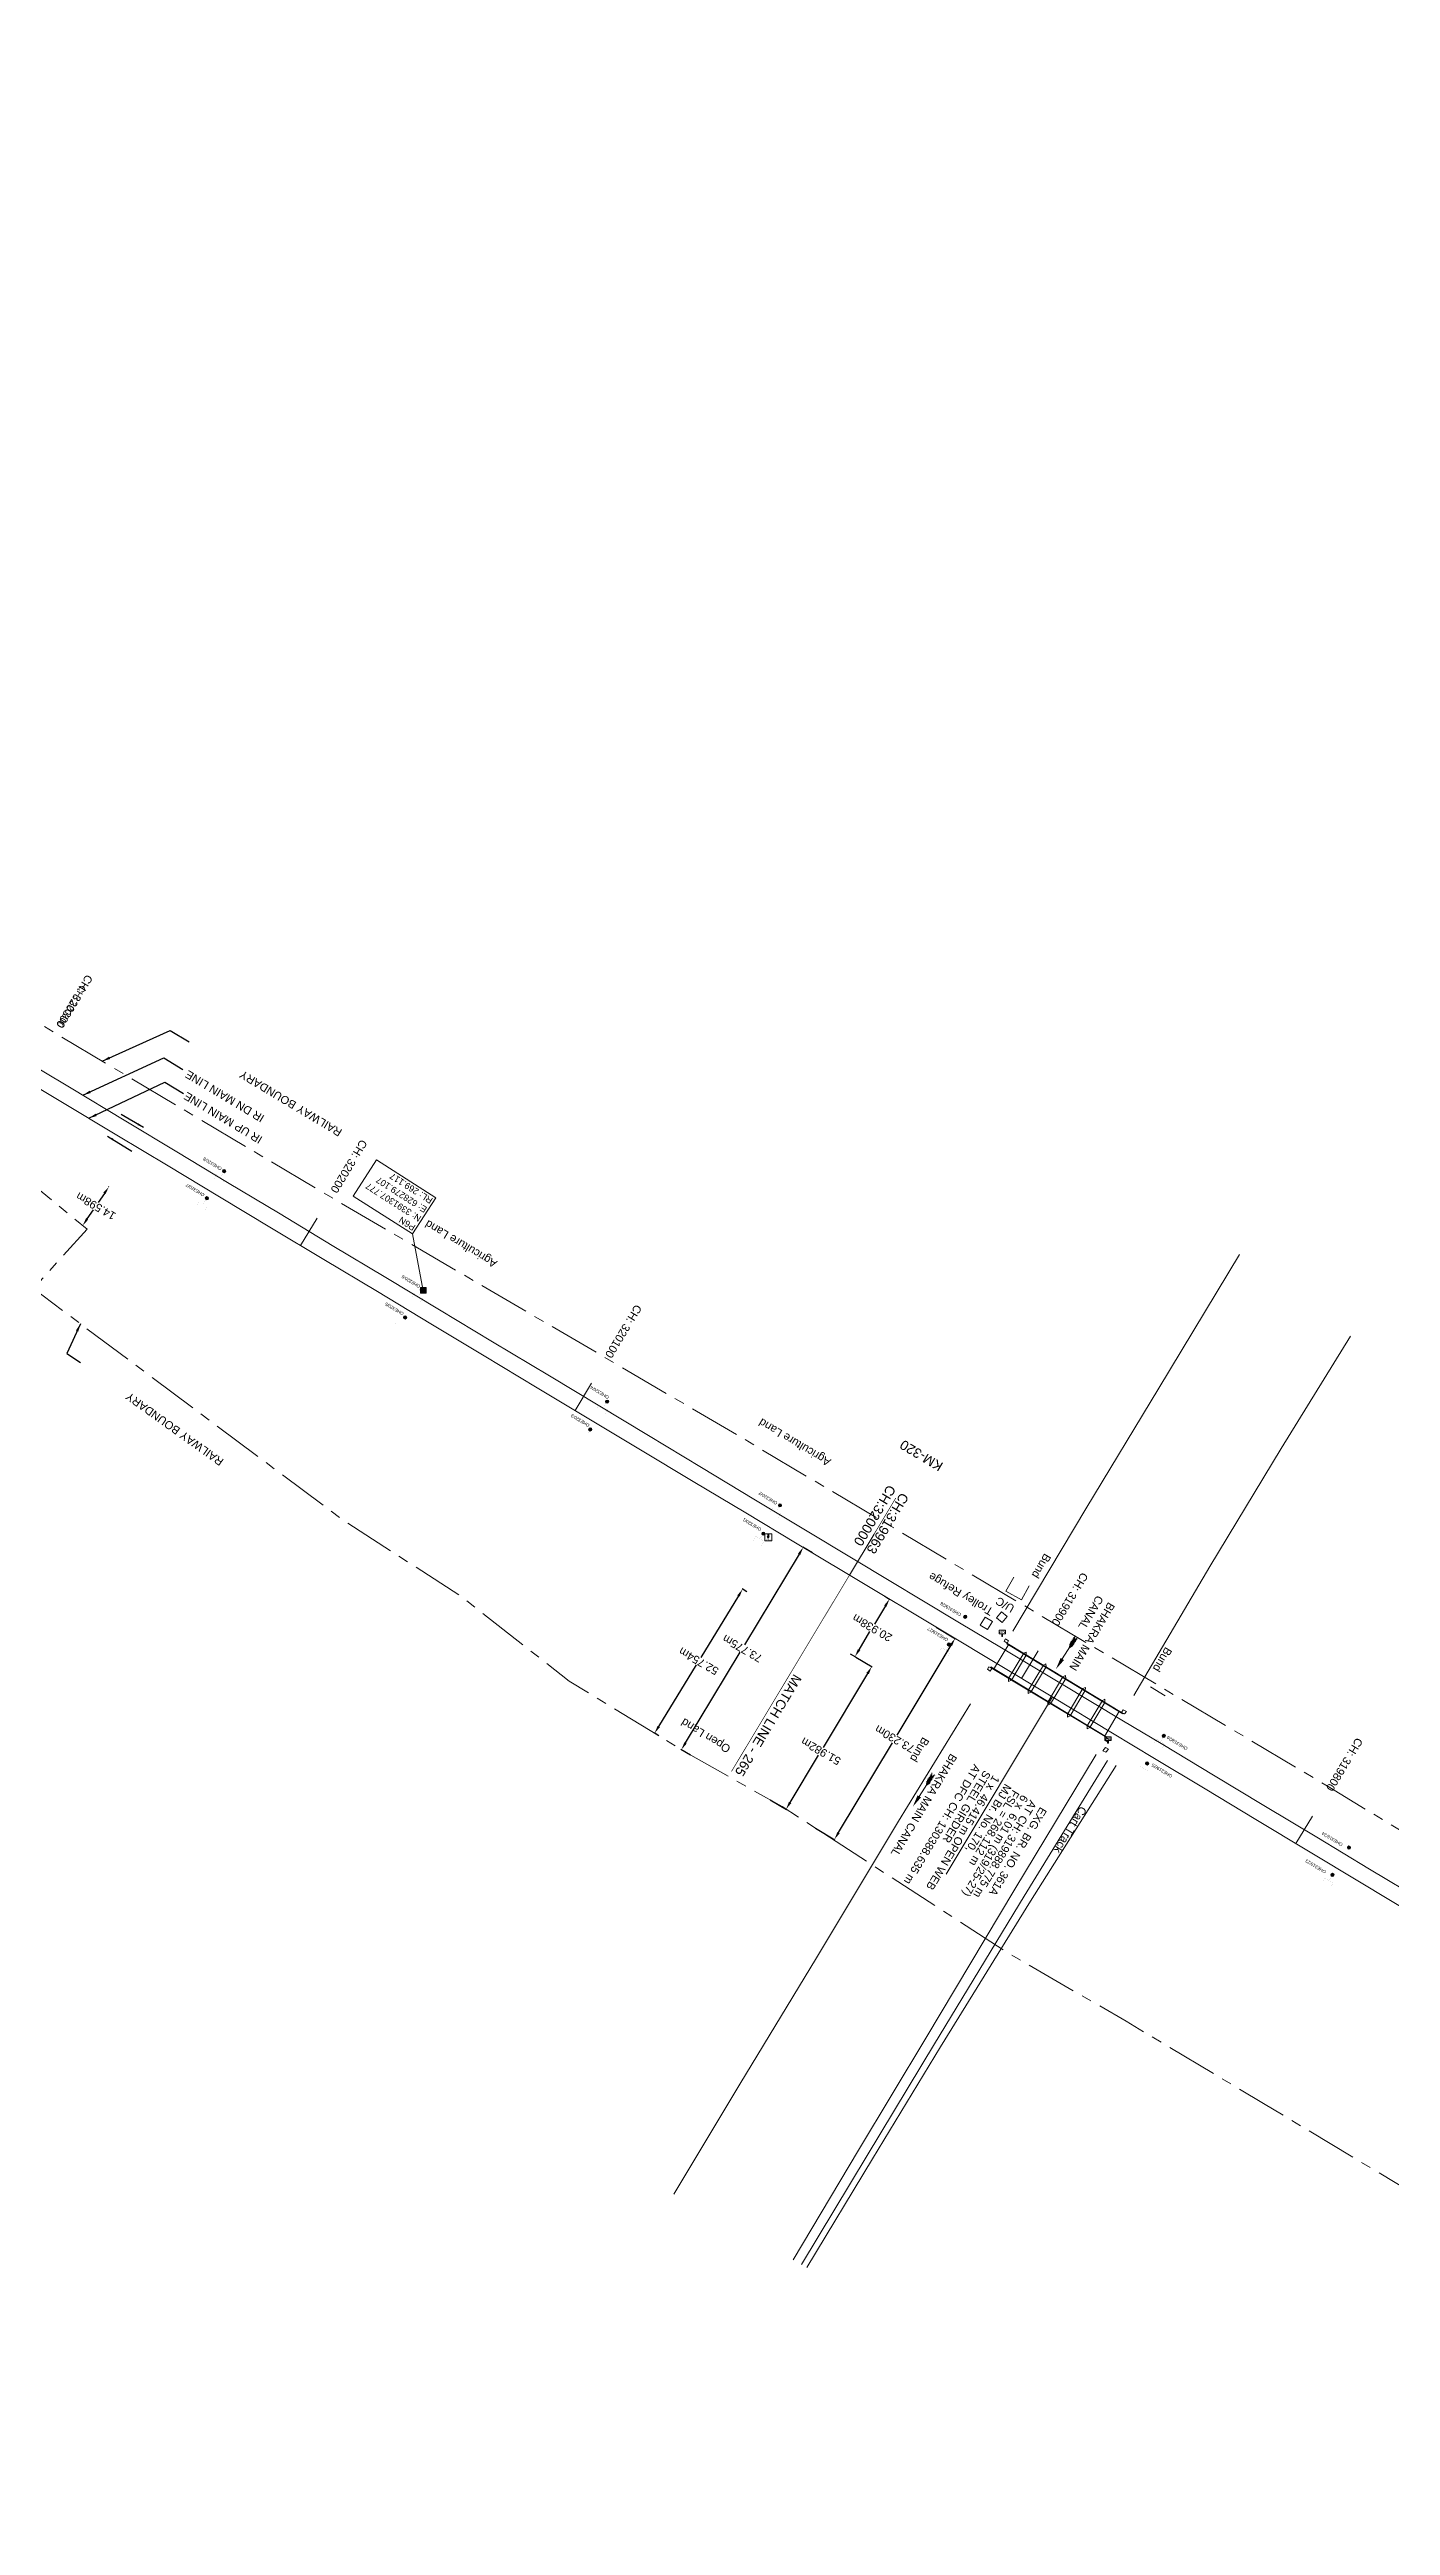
# Model space of a CAD drawing. Header units: metres. Extents: x 618808 to 629364, y 3390217 to 3397014.
# Drawn here: x 628162 to 628581, y 3390922 to 3391695 of the extents above; entities that cross this region are included whole.
import ezdxf
from ezdxf.enums import TextEntityAlignment as Align

# ---------------------------------------------------------------- set-up
doc = ezdxf.new("R2010")
doc.units = ezdxf.units.M
doc.header["$MEASUREMENT"] = 0
doc.linetypes.add('CENTER', pattern=[50.8, 31.75, -6.35, 6.35, -6.35])
doc.linetypes.add('PHANTOM2', pattern=[1.25, 0.625, -0.125, 0.125, -0.125, 0.125, -0.125])
doc.layers.get('Defpoints').update_dxf_attribs({"lineweight": 0})
for name, color, linetype, lineweight in [('Advertisement Board', 251, 'Continuous', 0), ('Arch', 7, 'Continuous', 0), ('Bench_Mark', 7, 'Continuous', 0), ('Bounary Dim', 10, 'Continuous', 13), ('Bridge Parapet', 7, 'Continuous', 0), ('Building Under Cons.', 251, 'Continuous', 0), ('CANAL TOP', 5, 'Continuous', 0), ('Cart Track', 34, 'Continuous', 0), ('DFCC BOUNDARY', 6, 'CENTER', 0), ('EXISTING BRIDGE DETAILS', 7, 'Continuous', 0), ('Existing Chainage', 7, 'Continuous', 0), ('Existing IR Track', 143, 'Continuous', 0), ('Existing Railway Boundary', 7, 'CENTER', 0), ('flow direction', 7, 'Continuous', 0), ('Grade Indicator', 251, 'Continuous', 0), ('IR Cut & Connection', 190, 'Continuous', 0), ('KM STONE', 7, 'Continuous', 0), ('MATCH LINE', 7, 'Continuous', 0), ('Name Board', 251, 'Continuous', 0), ('OHE MAST', 8, 'Continuous', 0), ('OHE MAST TEXT', 8, 'Continuous', 0), ('Piers_Abutment', 7, 'Continuous', 0), ('River Text', 7, 'Continuous', 0), ('SFL', 251, 'Continuous', 0), ('Shed', 251, 'Continuous', 0), ('Side Details', 251, 'Continuous', 0), ('Sign Board', 251, 'Continuous', 0), ('Text', 251, 'Continuous', 0), ('Text1', 251, 'Continuous', 0), ('Trolley Stand', 7, 'Continuous', 0), ('Wing Wall', 7, 'Continuous', 0)]:
    doc.layers.add(name, color=color, linetype=linetype, lineweight=lineweight)
doc.styles.add('CUT-FILL', font='cut-fill.shx', dxfattribs={"height": 2})
doc.styles.add('NB', font='arial.ttf', dxfattribs={"height": 1.5})
doc.styles.get("Standard").update_dxf_attribs({"font": 'arial.ttf'})
doc.styles.add('Style-Arial', font='arial.ttf')
doc.styles.add('Text', font='arial.ttf', dxfattribs={"height": 2})
doc.dimstyles.new('DIM', dxfattribs={"dimtxt": 2.5, "dimasz": 2.5, "dimexe": 0.18, "dimexo": 0.0625, "dimgap": 0.09, "dimtad": 0, "dimtih": 1, "dimtoh": 1, "dimdec": 3, "dimzin": 0, "dimdsep": 46, "dimtxsty": 'Standard', "dimcen": 0.09, "dimadec": 0, "dimazin": 0, "dimtfac": 1, "dimtdec": 3, "dimtofl": 0, "dimtmove": 0, "dimatfit": 3, "dimfxl": 1, "dimtolj": 1, "dimtzin": 0, "dimarcsym": 0})
doc.dimstyles.new('ISO-25', dxfattribs={"dimtxt": 2.5, "dimasz": 2.5, "dimexe": 1.25, "dimexo": 0.625, "dimtad": 1, "dimtxsty": 'Standard', "dimcen": 2.5, "dimadec": 0, "dimazin": 0, "dimtfac": 1, "dimtmove": 0, "dimatfit": 3, "dimfxl": 1, "dimarcsym": 0})
doc.dimstyles.get("Standard").update_dxf_attribs({"dimtxt": 2.5, "dimasz": 0.18, "dimexe": 0.18, "dimexo": 0.0625, "dimgap": 0.09, "dimtad": 0, "dimtih": 1, "dimtoh": 1, "dimdec": 3, "dimzin": 0, "dimdsep": 46, "dimtxsty": 'Standard', "dimcen": 0.09, "dimadec": 0, "dimazin": 0, "dimtfac": 1, "dimtdec": 3, "dimtofl": 0, "dimtmove": 0, "dimatfit": 3, "dimfxl": 1, "dimtolj": 1, "dimtzin": 0, "dimarcsym": 0})

# ---------------------------------------------------------------- blocks, each defined once
blk = doc.blocks.new('River A')
at = {"layer": 'River Text', "color": 5}
for p, q in [((0, 0), (-3.6, 7.5, -1499.5)), ((0.1, 6), (-3.5, 13.6, -1499.5)), ((0.1, 3.3), (-3.5, 10.8, -1499.5)), ((0.2, 9.9), (-3.4, 17.4, -1499.5)), ((0.3, 12.9), (-3.3, 20.5, -1499.5)), ((0.4, 16.4), (-3.2, 24, -1499.5)), ((0.5, 20.3), (-3.1, 27.8, -1499.5)), ((0.5, 22.3), (0, 0)), ((0, 0), (4, 7.4, -1499.5)), ((0.1, 6), (4.1, 13.4, -1499.5)), ((0.1, 3.3), (4.1, 10.7, -1499.5)), ((0.2, 9.9), (4.2, 17.2, -1499.5)), ((0.3, 12.9), (4.3, 20.3, -1499.5)), ((0.4, 16.4), (4.4, 23.8, -1499.5)), ((0.5, 20.3), (4.5, 27.7, -1499.5))]:
    blk.add_line(p, q, dxfattribs=at)
at = {"layer": 'River Text', "color": 5, "flags": 128}
blk.add_lwpolyline([(-0.7, -27.7), (0.5, 22.3)], dxfattribs=at)
at = {"layer": 'River Text', "color": 5, "extrusion": (0, 0, -1)}
blk.add_solid([(-3.5, -27.8), (1.3, -52.7), (4.8, -27.6)], dxfattribs=at)
blk = doc.blocks.new('GI1000D')
at = {"layer": 'Advertisement Board', "extrusion": (0, 0, -1)}
blk.add_hatch(color=256, dxfattribs=at).paths.add_polyline_path([(0.03, -0.01), (-0.26, 0.51), (-0.11, 0.51), (-0.11, 1.14), (0.19, 1.14), (0.19, 0.51), (0.34, 0.51)])
at = {"layer": 'Advertisement Board', "flags": 128}
for points in [[(-0.34, 0.51), (-0.03, -0.01), (0.26, 0.51)], [(-0.34, 0.51), (-0.19, 0.51)], [(-0.19, 0.51), (-0.19, 1.14), (0.11, 1.14), (0.11, 0.51)], [(0.11, 0.51), (0.26, 0.51)]]:
    blk.add_lwpolyline(points, dxfattribs=at)
at = {"layer": 'Sign Board'}
for p, q in [((1.02, 1.26), (-1.1, 1.26)), ((-1.1, 1.26), (-1.1, -0.87)), ((1.02, -0.87), (1.02, 1.26)), ((-1.1, -0.87), (1.02, -0.87))]:
    blk.add_line(p, q, dxfattribs=at)
at = {"layer": 'Sign Board', "insert": (-0.95, -0.87), "char_height": 0.5, "attachment_point": 7, "line_spacing_factor": 0.6, "style": 'CUT-FILL'}
blk.add_mtext('1000', dxfattribs=at)
blk = doc.blocks.new('NB')
for p, q in [((-0.98, 0.82), (-0.98, 1.98)), ((-0.98, 1.98), (0.98, 1.98)), ((-0.98, 0.82), (0.98, 0.82)), ((-0.13, 0.82), (-0.13, 0)), ((-0.13, 0), (0.13, 0)), ((0.13, 0.82), (0.13, 0)), ((0.98, 1.98), (0.98, 0.82))]:
    blk.add_line(p, q)
at = {"insert": (-0.03, 1.54), "char_height": 0.9883, "attachment_point": 5, "rotation": 180, "line_spacing_factor": 0.6, "style": 'NB'}
blk.add_mtext('\\H1x;\\W1.02537;NB', dxfattribs=at)
blk = doc.blocks.new('OHE MAST')
h = blk.add_hatch(color=256)
edge = h.paths.add_edge_path()
edge.add_arc((0, 0), 0.514, 0, 360)
at = {"const_width": 0.01, "flags": 128}
for points in [[(1.5, 3.5), (1.5, 2), (-1.5, 2), (-1.5, 3.5)], [(0, 2), (0, 0)]]:
    blk.add_lwpolyline(points, dxfattribs=at)
blk.add_circle((0, 0), 0.514)
blk = doc.blocks.new('KM POST PLAN')
blk = doc.blocks.new('*D436')
at = {"layer": 'Bounary Dim', "color": 0, "lineweight": -2, "transparency": 16777216}
for p, q in [((628377.54, 3391212.28), (628365.8, 3391193.07)), ((628380.18, 3391213.59), (628378.69, 3391214.5)), ((628352.64, 3391171.53), (628364.38, 3391190.73)), ((628352.68, 3391168.57), (628351.18, 3391169.49))]:
    blk.add_line(p, q, dxfattribs=at)
at = {"layer": 'Bounary Dim', "color": 0, "transparency": 16777216}
for points in [[(628377.18, 3391212.49), (628377.89, 3391212.06), (628378.84, 3391214.41)], [(628352.29, 3391171.74), (628353, 3391171.31), (628351.34, 3391169.39)]]:
    blk.add_solid(points, dxfattribs=at)
at = {"layer": 'Defpoints', "color": 0, "transparency": 16777216}
for p in [(628380.24, 3391213.56), (628351.34, 3391169.39), (628352.73, 3391168.54)]:
    blk.add_point(p, dxfattribs=at)
at = {"layer": 'Bounary Dim', "color": 0, "transparency": 16777216, "insert": (628365.09, 3391191.9), "char_height": 2.5, "attachment_point": 5, "rotation": 150}
blk.add_mtext('\\A1;52.754m', dxfattribs=at)
blk = doc.blocks.new('*D437')
at = {"layer": 'Bounary Dim', "color": 0, "lineweight": -2, "transparency": 16777216}
for p, q in [((628179.53, 3391338.04), (628177.61, 3391335.19)), ((628180.88, 3391340.14), (628180.78, 3391340.21)), ((628172.71, 3391328.05), (628172.61, 3391328.11)), ((628174.16, 3391330.08), (628176.08, 3391332.92))]:
    blk.add_line(p, q, dxfattribs=at)
at = {"layer": 'Bounary Dim', "color": 0, "transparency": 16777216}
for points in [[(628179.19, 3391338.27), (628179.88, 3391337.8), (628180.93, 3391340.11)], [(628173.81, 3391330.32), (628174.5, 3391329.85), (628172.76, 3391328.01)]]:
    blk.add_solid(points, dxfattribs=at)
at = {"layer": 'Defpoints', "color": 0, "transparency": 16777216}
for p in [(628180.93, 3391340.11), (628180.93, 3391340.11), (628172.76, 3391328.01)]:
    blk.add_point(p, dxfattribs=at)
at = {"layer": 'Bounary Dim', "color": 0, "transparency": 16777216, "insert": (628176.85, 3391334.06), "char_height": 2.5, "attachment_point": 5, "rotation": 150}
blk.add_mtext('\\A1;14.598m', dxfattribs=at)
blk = doc.blocks.new('*D317')
at = {"layer": 'Bounary Dim', "color": 0, "lineweight": -2, "transparency": 16777216}
for p, q in [((628400.61, 3391225.74), (628397.6, 3391227.55)), ((628396.47, 3391225.32), (628379.44, 3391197.02)), ((628361.01, 3391166.39), (628378.03, 3391194.68)), ((628362.57, 3391162.53), (628359.56, 3391164.34))]:
    blk.add_line(p, q, dxfattribs=at)
at = {"layer": 'Bounary Dim', "color": 0, "transparency": 16777216}
for points in [[(628396.11, 3391225.53), (628396.82, 3391225.1), (628397.76, 3391227.46)], [(628360.65, 3391166.6), (628361.36, 3391166.17), (628359.72, 3391164.25)]]:
    blk.add_solid(points, dxfattribs=at)
at = {"layer": 'Defpoints', "color": 0, "linetype": 'ByBlock', "ltscale": 5, "transparency": 16777216}
for p in [(619747.2, 3396430.76), (619751.61, 3396428.13), (619739.73, 3396408.2)]:
    blk.add_point(p, dxfattribs=at)
at = {"layer": 'Defpoints', "color": 0, "transparency": 16777216}
for p in [(628397.76, 3391227.46), (628400.66, 3391225.71), (628362.62, 3391162.5)]:
    blk.add_point(p, dxfattribs=at)
at = {"layer": 'DFCC BOUNDARY', "color": 0, "linetype": 'ByBlock', "lineweight": -2, "ltscale": 5, "transparency": 16777216}
for p, q in [((619745.92, 3396428.61), (619738.64, 3396416.4)), ((619751.55, 3396428.16), (619747.04, 3396430.85)), ((619739.68, 3396408.23), (619735.17, 3396410.92)), ((619736.6, 3396412.98), (619737.24, 3396414.05))]:
    blk.add_line(p, q, dxfattribs=at)
at = {"layer": 'DFCC BOUNDARY', "color": 0, "linetype": 'ByBlock', "ltscale": 5, "transparency": 16777216}
for points in [[(619745.56, 3396428.83), (619746.27, 3396428.4), (619747.2, 3396430.76)], [(619736.24, 3396413.19), (619736.96, 3396412.76), (619735.32, 3396410.83)]]:
    blk.add_solid(points, dxfattribs=at)
at = {"layer": 'Bounary Dim', "color": 0, "transparency": 16777216, "insert": (628378.74, 3391195.85), "char_height": 2.5, "attachment_point": 5, "rotation": 150}
blk.add_mtext('\\A1;73.775m', dxfattribs=at)
at = {"layer": 'DFCC BOUNDARY', "color": 0, "linetype": 'ByBlock', "ltscale": 5, "transparency": 16777216, "insert": (619737.94, 3396415.22), "char_height": 2.5, "attachment_point": 5, "rotation": 149}
blk.add_mtext('\\A1;23.200 m', dxfattribs=at)
blk = doc.blocks.new('*D318')
at = {"layer": 'Bounary Dim', "color": 0, "lineweight": -2, "transparency": 16777216}
for p, q in [((628443.88, 3391196.86), (628427.04, 3391168.77)), ((628439.27, 3391202.54), (628445.32, 3391198.91)), ((628408.79, 3391138.34), (628425.63, 3391166.43)), ((628401.6, 3391139.73), (628407.65, 3391136.11))]:
    blk.add_line(p, q, dxfattribs=at)
at = {"layer": 'Bounary Dim', "color": 0, "transparency": 16777216}
for points in [[(628443.52, 3391197.07), (628444.24, 3391196.64), (628445.17, 3391199)], [(628408.43, 3391138.56), (628409.14, 3391138.13), (628407.5, 3391136.2)]]:
    blk.add_solid(points, dxfattribs=at)
at = {"layer": 'Defpoints', "color": 0, "linetype": 'ByBlock', "ltscale": 5, "transparency": 16777216}
for p in [(619656.96, 3396484.94), (619665.92, 3396479.55), (619655.12, 3396461.6)]:
    blk.add_point(p, dxfattribs=at)
at = {"layer": 'Defpoints', "color": 0, "transparency": 16777216}
for p in [(628439.22, 3391202.57), (628445.17, 3391199), (628401.55, 3391139.77)]:
    blk.add_point(p, dxfattribs=at)
at = {"layer": 'DFCC BOUNDARY', "color": 0, "linetype": 'ByBlock', "lineweight": -2, "ltscale": 5, "transparency": 16777216}
for p, q in [((619655.67, 3396482.8), (619649.64, 3396472.78)), ((619665.87, 3396479.58), (619656.81, 3396485.04)), ((619647.45, 3396469.14), (619648.24, 3396470.44)), ((619655.07, 3396461.63), (619646.01, 3396467.09))]:
    blk.add_line(p, q, dxfattribs=at)
at = {"layer": 'DFCC BOUNDARY', "color": 0, "linetype": 'ByBlock', "ltscale": 5, "transparency": 16777216}
for points in [[(619655.32, 3396483.02), (619656.03, 3396482.59), (619656.96, 3396484.94)], [(619647.09, 3396469.35), (619647.81, 3396468.92), (619646.16, 3396466.99)]]:
    blk.add_solid(points, dxfattribs=at)
at = {"layer": 'Bounary Dim', "color": 0, "transparency": 16777216, "insert": (628426.33, 3391167.6), "char_height": 2.5, "attachment_point": 5, "rotation": 150}
blk.add_mtext('\\A1;73.230m', dxfattribs=at)
at = {"layer": 'DFCC BOUNDARY', "color": 0, "linetype": 'ByBlock', "ltscale": 5, "transparency": 16777216, "insert": (619648.94, 3396471.61), "char_height": 2.5, "attachment_point": 5, "rotation": 149}
blk.add_mtext('\\A1;20.950 m', dxfattribs=at)
blk = doc.blocks.new('*D341')
at = {"layer": 'Bounary Dim', "color": 0, "lineweight": -2, "transparency": 16777216}
for p, q in [((628417.86, 3391188.04), (628403.98, 3391164.93)), ((628414.23, 3391193.14), (628419.3, 3391190.09)), ((628393.67, 3391147.77), (628402.57, 3391162.59)), ((628387.46, 3391148.58), (628392.53, 3391145.53))]:
    blk.add_line(p, q, dxfattribs=at)
at = {"layer": 'Bounary Dim', "color": 0, "transparency": 16777216}
for points in [[(628417.5, 3391188.25), (628418.22, 3391187.82), (628419.15, 3391190.18)], [(628393.31, 3391147.98), (628394.02, 3391147.55), (628392.38, 3391145.62)]]:
    blk.add_solid(points, dxfattribs=at)
at = {"layer": 'Defpoints', "color": 0, "transparency": 16777216}
for p in [(628414.17, 3391193.17), (628419.15, 3391190.18), (628387.4, 3391148.61)]:
    blk.add_point(p, dxfattribs=at)
at = {"layer": 'Bounary Dim', "color": 0, "transparency": 16777216, "insert": (628403.27, 3391163.76), "char_height": 2.5, "attachment_point": 5, "rotation": 150}
blk.add_mtext('\\A1;51.982m', dxfattribs=at)
blk = doc.blocks.new('*D342')
at = {"layer": 'Bounary Dim', "color": 0, "lineweight": -2, "transparency": 16777216}
for p, q in [((628423.2, 3391212.17), (628424.84, 3391211.19)), ((628423.4, 3391209.14), (628420, 3391203.48)), ((628415.2, 3391195.47), (628418.6, 3391201.13)), ((628412.43, 3391194.22), (628414.07, 3391193.23))]:
    blk.add_line(p, q, dxfattribs=at)
at = {"layer": 'Bounary Dim', "color": 0, "transparency": 16777216}
for points in [[(628423.04, 3391209.35), (628423.76, 3391208.92), (628424.68, 3391211.28)], [(628414.84, 3391195.69), (628415.56, 3391195.26), (628413.91, 3391193.33)]]:
    blk.add_solid(points, dxfattribs=at)
at = {"layer": 'Defpoints', "color": 0, "transparency": 16777216}
for p in [(628423.14, 3391212.21), (628424.68, 3391211.28), (628412.38, 3391194.25)]:
    blk.add_point(p, dxfattribs=at)
at = {"layer": 'Bounary Dim', "color": 0, "transparency": 16777216, "insert": (628419.3, 3391202.31), "char_height": 2.5, "attachment_point": 5, "rotation": 150}
blk.add_mtext('\\A1;20.938m', dxfattribs=at)
blk = doc.blocks.new('*D348')
at = {"layer": 'Bounary Dim', "color": 0, "lineweight": -2, "transparency": 16777216}
for p, q in [((628400.61, 3391225.74), (628397.6, 3391227.55)), ((628396.47, 3391225.32), (628379.44, 3391197.02)), ((628361.01, 3391166.39), (628378.03, 3391194.68)), ((628362.57, 3391162.53), (628359.56, 3391164.34))]:
    blk.add_line(p, q, dxfattribs=at)
at = {"layer": 'Bounary Dim', "color": 0, "transparency": 16777216}
for points in [[(628396.11, 3391225.53), (628396.82, 3391225.1), (628397.76, 3391227.46)], [(628360.65, 3391166.6), (628361.36, 3391166.17), (628359.72, 3391164.25)]]:
    blk.add_solid(points, dxfattribs=at)
at = {"layer": 'Defpoints', "color": 0, "transparency": 16777216}
for p in [(628397.76, 3391227.46), (628400.66, 3391225.71), (628362.62, 3391162.5)]:
    blk.add_point(p, dxfattribs=at)
at = {"layer": 'Bounary Dim', "color": 0, "transparency": 16777216, "insert": (628378.74, 3391195.85), "char_height": 2.5, "attachment_point": 5, "rotation": 150}
blk.add_mtext('\\A1;73.775m', dxfattribs=at)
blk = doc.blocks.new('*D349')
at = {"layer": 'Bounary Dim', "color": 0, "lineweight": -2, "transparency": 16777216}
for p, q in [((628443.88, 3391196.86), (628427.04, 3391168.77)), ((628439.27, 3391202.54), (628445.32, 3391198.91)), ((628408.79, 3391138.34), (628425.63, 3391166.43)), ((628401.6, 3391139.73), (628407.65, 3391136.11))]:
    blk.add_line(p, q, dxfattribs=at)
at = {"layer": 'Bounary Dim', "color": 0, "transparency": 16777216}
for points in [[(628443.52, 3391197.07), (628444.24, 3391196.64), (628445.17, 3391199)], [(628408.43, 3391138.56), (628409.14, 3391138.13), (628407.5, 3391136.2)]]:
    blk.add_solid(points, dxfattribs=at)
at = {"layer": 'Defpoints', "color": 0, "transparency": 16777216}
for p in [(628439.22, 3391202.57), (628445.17, 3391199), (628401.55, 3391139.77)]:
    blk.add_point(p, dxfattribs=at)
at = {"layer": 'Bounary Dim', "color": 0, "transparency": 16777216, "insert": (628426.33, 3391167.6), "char_height": 2.5, "attachment_point": 5, "rotation": 150}
blk.add_mtext('\\A1;73.230m', dxfattribs=at)
blk = doc.blocks.new('BM')
at = {"extrusion": (0, 0, -1)}
blk.add_hatch(color=256, dxfattribs=at).paths.add_polyline_path([(-0.88, -0.88), (-0.88, 0.88), (0.88, 0.88), (0.88, -0.88)])
for p, q in [((0.88, 0.88), (-0.88, 0.88)), ((-0.88, 0.88), (-0.88, -0.88)), ((0.88, -0.88), (0.88, 0.88)), ((-0.88, -0.88), (0.88, -0.88))]:
    blk.add_line(p, q)

msp = doc.modelspace()

# ---------------------------------------------------------------- linework, layer by layer
at = {"layer": 'Arch', "flags": 128}
for points in [[(628468.3296, 3391215.4197), (628465.8722, 3391211.0665), (628461.0519, 3391213.7876), (628463.5093, 3391218.1408)], [(628506.1573, 3391183.9055), (628510.767, 3391181.064)]]:
    msp.add_lwpolyline(points, dxfattribs=at)
at = {"layer": 'Bench_Mark', "color": 252}
msp.add_line((628275.7702, 3391325.3639), (628279.0617, 3391307.6122), dxfattribs=at)
at = {"layer": 'Bench_Mark', "color": 252, "linetype": 'Continuous'}
msp.add_3dface([(628282.9966, 3391336.6519), (628275.7702, 3391325.3639), (628257.2513, 3391337.2193), (628264.4777, 3391348.5073)], dxfattribs=at)
at = {"layer": 'Bridge Parapet'}
for points in [[(628497.574, 3391175.4361), (628497.6522, 3391175.5374), (628461.3516, 3391197.5392), (628461.3037, 3391197.3655)], [(628456.1892, 3391189.9494), (628456.3183, 3391190.0854), (628492.6192, 3391168.2109), (628492.5942, 3391168.0216)]]:
    msp.add_3dface(points, dxfattribs=at)
at = {"layer": 'Building Under Cons.'}
msp.add_3dface([(628459.7024, 3391207.3573), (628458.0997, 3391205.4394), (628459.8723, 3391203.958), (628461.4751, 3391205.8759)], dxfattribs=at)
at = {"layer": 'CANAL TOP', "flags": 128}
for points in [[(628463.2641, 3391201.3203), (628485.9912, 3391239.5155), (628508.8108, 3391277.1594), (628534.0319, 3391318.9)], [(628500.9657, 3391181.1742), (628524.7096, 3391221.5227), (628547.045, 3391258.3831), (628568.6843, 3391293.4264)], [(628357.3738, 3391025.3758), (628378.0105, 3391059.7265), (628401.9157, 3391099.2067), (628427.5597, 3391141.8696), (628449.9739, 3391178.5905)], [(628394.6046, 3391004.8302), (628414.9671, 3391039.1403), (628436.0622, 3391074.1769), (628463.7957, 3391120.7131), (628489.2224, 3391162.6971)]]:
    msp.add_lwpolyline(points, dxfattribs=at)
at = {"layer": 'Cart Track', "flags": 128}
for points in [[(628397.203, 3391003.3964), (628417.7135, 3391037.4531), (628438.72, 3391072.3931), (628466.7718, 3391118.4455), (628492.7342, 3391160.8694)], [(628495.5264, 3391159.335), (628468.7525, 3391116.8827), (628440.6017, 3391071.4189), (628419.354, 3391036.4754), (628398.9063, 3391002.4564)]]:
    msp.add_lwpolyline(points, dxfattribs=at)
at = {"layer": 'EXISTING BRIDGE DETAILS', "linetype": 'Continuous', "lineweight": 0, "flags": 128}
msp.add_lwpolyline([(628475.5851, 3391180.7392), (628442.4317, 3391125.3244)], dxfattribs=at)
at = {"layer": 'Existing Chainage', "linetype": 'Continuous', "lineweight": 13, "flags": 128}
for points in [[(628245.9394, 3391330.3479), (628240.7912, 3391321.7749)], [(628331.6504, 3391278.8053), (628326.4893, 3391270.2401)], [(628419.9342, 3391231.6225), (628412.2193, 3391218.7586)], [(628419.9342, 3391231.6225), (628412.2193, 3391218.7586)], [(628471.0944, 3391195.0841), (628465.9569, 3391186.5047)], [(628556.7942, 3391143.4904), (628551.6294, 3391134.9274)]]:
    msp.add_lwpolyline(points, dxfattribs=at)
at = {"layer": 'Existing IR Track', "flags": 128}
for points in [[(628591.304, 3391116.9135), (628574.5811, 3391126.9661), (628558.1258, 3391136.8752), (628541.5893, 3391146.8332), (628525.8849, 3391156.2741), (628510.0033, 3391165.8216), (628497.2172, 3391173.5192), (628478.3924, 3391184.8736), (628459.6652, 3391196.0909), (628446.5812, 3391203.9147), (628413.4042, 3391223.8514), (628397.9506, 3391233.1574), (628382.342, 3391242.5568), (628366.0062, 3391252.3821), (628349.4078, 3391262.3654), (628318.5114, 3391281.0042), (628300.699, 3391291.6873), (628284.1226, 3391301.6291), (628267.3936, 3391311.7206), (628250.6688, 3391321.8096), (628234.41, 3391331.6047), (628218.0145, 3391341.4822), (628202.1126, 3391351.0702), (628186.2289, 3391360.6473), (628168.6317, 3391371.2369), (628151.0904, 3391381.7873)], [(628588.7036, 3391112.5813), (628571.9573, 3391122.6666), (628555.5401, 3391132.5686), (628539.1219, 3391142.4712), (628523.3103, 3391151.988), (628507.4997, 3391161.5042), (628494.355, 3391169.4085), (628475.7339, 3391180.6501), (628457.1934, 3391191.7524), (628443.8834, 3391199.7685), (628410.8855, 3391219.5585), (628395.3853, 3391228.8854), (628379.8834, 3391238.2134), (628363.4116, 3391248.0652), (628346.9415, 3391257.9161), (628314.718, 3391277.3335), (628298.0767, 3391287.3199), (628281.4369, 3391297.3052), (628264.7662, 3391307.3468), (628248.0942, 3391317.3893), (628231.7615, 3391327.1973), (628215.4302, 3391337.0045), (628199.4422, 3391346.6258), (628183.453, 3391356.2479), (628165.9441, 3391366.7621), (628148.4777, 3391377.2452)]]:
    msp.add_lwpolyline(points, dxfattribs=at)
at = {"layer": 'Existing Railway Boundary', "ltscale": 0.5, "flags": 128}
for points in [[(628955.3903, 3390792.7231), (628931.5933, 3390806.5004), (628894.0251, 3390836.9955), (628805.3605, 3390890.9758), (628763.1272, 3390916.9343), (628721.4077, 3390942.8333), (628634.7683, 3390998.5313), (628587.091, 3391026.3426), (628541.4721, 3391053.7252), (628498.5869, 3391079.4164), (628461.1936, 3391101.0466), (628391.2271, 3391146.4682), (628362.6237, 3391162.4973), (628324.6397, 3391185.7049), (628291.5767, 3391211.6933), (628254.0781, 3391235.9403), (628157.3612, 3391308.2767), (628174.1002, 3391326.9143), (628137.357, 3391356.9761), (627964.1476, 3391459.1923), (627842.8937, 3391531.9115), (627628.8138, 3391662.2153), (627542.6631, 3391714.392), (627424.9352, 3391785.3705), (627222.9648, 3391909.2736), (627204.5725, 3391920.6394), (627188.744, 3391930.1784), (627172.9334, 3391939.7064), (627156.2431, 3391949.7674), (627139.5672, 3391959.8197), (627123.601, 3391969.4113), (627107.6038, 3391979.0215), (627094.8626, 3391986.7123), (627082.1497, 3391994.3859), (627065.7488, 3392004.2586), (627049.3375, 3392014.1375), (627032.6946, 3392024.1476), (627016.0309, 3392034.1701), (627000.4204, 3392043.5941), (626984.8329, 3392053.004), (626968.8891, 3392062.6064), (626952.9363, 3392072.2142), (626935.7844, 3392082.5282), (626918.6205, 3392092.8492), (626911.6028, 3392097.0645), (626893.0809, 3392108.2246), (626874.5706, 3392119.3777), (626856.2268, 3392130.4336), (626837.8855, 3392141.4881), (626820.3864, 3392152.0274), (626802.8816, 3392162.57), (626783.4724, 3392174.252), (626764.0577, 3392185.9374), (626746.1558, 3392196.7119), (626728.2543, 3392207.4863), (626707.0601, 3392220.2572), (626685.8746, 3392233.0229), (626648.9408, 3392255.2553), (626610.6712, 3392278.2676), (626591.3871, 3392289.8865), (626572.1184, 3392301.4961), (626553.8402, 3392312.4904), (626535.5663, 3392323.4823), (626522.8303, 3392331.1061), (626502.0043, 3392343.7024), (626484.7028, 3392354.0807), (626467.0127, 3392364.7717), (626449.2849, 3392375.4221), (626424.442, 3392390.2653), (626407.8647, 3392400.3136), (626390.2843, 3392410.9836), (626378.1904, 3392418.1073), (626367.3819, 3392424.6782), (626356.7585, 3392431.1355), (626339.0548, 3392441.7126), (626324.6325, 3392450.4845), (626311.6182, 3392458.3129), (626290.6128, 3392470.9931), (626276.2418, 3392479.6446), (626252.5581, 3392493.9648), (626233.8146, 3392505.2467), (626215.0541, 3392516.5389), (626191.0882, 3392530.9577), (626167.1186, 3392545.3787), (626148.2508, 3392556.7397), (626129.3895, 3392568.0967), (626109.0676, 3392580.3241), (626088.7404, 3392592.5546), (626063.7846, 3392607.5962), (626038.8416, 3392622.63), (626017.6425, 3392635.4182), (625996.4509, 3392648.2016), (625974.9359, 3392661.1602), (625952.8751, 3392674.4888), (625933.5372, 3392686.1045), (625914.159, 3392697.7444), (625896.1455, 3392708.6148), (625885.6622, 3392714.935), (625875.1898, 3392721.2486), (625871.6088, 3392723.3979), (625854.6293, 3392733.6202), (625837.6636, 3392743.8342), (625819.8659, 3392754.5631), (625802.0927, 3392765.2772), (625784.0738, 3392776.0974), (625766.0279, 3392786.9338), (625747.7802, 3392797.9258), (625729.6331, 3392808.8567), (625710.0131, 3392820.4001), (625690.2406, 3392832.0331), (625670.5571, 3392843.8213), (625650.9098, 3392855.5881), (625631.8821, 3392867.0602), (625612.8815, 3392878.5159), (625595.4116, 3392889.057), (625577.9617, 3392899.586), (625560.977, 3392909.7984), (625543.9665, 3392920.0263), (625527.0929, 3392930.2025), (625510.2317, 3392940.3713), (625492.2072, 3392951.2501), (625474.1887, 3392962.1253), (625459.4135, 3392971.0439), (625444.6385, 3392979.9623), (625429.7392, 3392988.9655), (625414.8651, 3392997.9534), (625398.0894, 3393008.048), (625381.2878, 3393018.1581), (625364.4876, 3393028.2943), (625347.6668, 3393038.4431), (625341.4954, 3393042.1962), (625336.6811, 3393045.1488), (625324.9758, 3393052.1854), (625313.1706, 3393059.282), (625305.1662, 3393064.122), (625297.2032, 3393068.9372), (625281.7488, 3393078.2354), (625266.3027, 3393087.5539), (625250.5827, 3393097.0002), (625234.8576, 3393106.4748), (625220.9629, 3393114.8441), (625207.0756, 3393123.2089), (625191.9734, 3393132.2824), (625166.0786, 3393147.7733), (625153.4581, 3393156.0581), (625151.114, 3393150.7018), (625147.8866, 3393153.7551), (625116.7003, 3393173.3287), (625093.3281, 3393188.0041), (625071.1556, 3393203.0477), (625055.7157, 3393212.8225), (625027.3997, 3393228.6096), (625007.6825, 3393240.5669), (624979.825, 3393257.4607), (624954.8894, 3393272.5826), (624917.8619, 3393296.9088), (624917.926, 3393297.7354), (624854.2544, 3393338.3806), (624790.1714, 3393374.1107), (624761.6212, 3393391.1947), (624742.8731, 3393402.4132), (624713.9783, 3393419.7034), (624678.9617, 3393441.6196), (624667.4095, 3393431.6005), (624566.1173, 3393492.8402), (624519.8878, 3393520.9391), (624450.2813, 3393561.7296), (624447.0221, 3393556.3381), (624253.5789, 3393673.1377), (624021.9727, 3393812.2493)], [(629156.7971, 3390785.7736), (629118.8139, 3390808.3654), (628965.585, 3390910.1915), (628860.4585, 3390972.4254), (628805.8587, 3391007.2721), (628698.6241, 3391069.4447), (628562.2135, 3391152.4313), (628378.3014, 3391261.9076), (628246.7992, 3391338.8997), (628202.7811, 3391365.0852), (627967.1915, 3391505.704)]]:
    msp.add_lwpolyline(points, dxfattribs=at)
at = {"layer": 'IR Cut & Connection', "color": 190, "lineweight": 0, "flags": 128}
for points in [[(628591.304, 3391116.9135), (628574.5811, 3391126.9661), (628558.1258, 3391136.8752), (628541.5893, 3391146.8332), (628525.8849, 3391156.2741), (628510.0033, 3391165.8216), (628497.2172, 3391173.5192), (628478.3924, 3391184.8736), (628459.6652, 3391196.0909), (628446.5812, 3391203.9147), (628413.4042, 3391223.8514), (628397.9506, 3391233.1574), (628382.342, 3391242.5568), (628366.0062, 3391252.3821), (628349.4078, 3391262.3654), (628318.5114, 3391281.0042), (628300.699, 3391291.6873), (628284.1226, 3391301.6291), (628267.3936, 3391311.7206), (628250.6688, 3391321.8096), (628234.41, 3391331.6047), (628218.0145, 3391341.4822), (628202.1126, 3391351.0702), (628186.2289, 3391360.6473), (628168.6317, 3391371.2369), (628151.0904, 3391381.7873)], [(628588.7036, 3391112.5813), (628571.9573, 3391122.6666), (628555.5401, 3391132.5686), (628539.1219, 3391142.4712), (628523.3103, 3391151.988), (628507.4997, 3391161.5042), (628494.355, 3391169.4085), (628475.7339, 3391180.6501), (628457.1934, 3391191.7524), (628443.8834, 3391199.7685), (628410.8855, 3391219.5585), (628395.3853, 3391228.8854), (628379.8834, 3391238.2134), (628363.4116, 3391248.0652), (628346.9415, 3391257.9161), (628314.718, 3391277.3335), (628298.0767, 3391287.3199), (628281.4369, 3391297.3052), (628264.7662, 3391307.3468), (628248.0942, 3391317.3893), (628231.7615, 3391327.1973), (628215.4302, 3391337.0045), (628199.4422, 3391346.6258), (628183.453, 3391356.2479), (628165.9441, 3391366.7621), (628148.4777, 3391377.2452)]]:
    msp.add_lwpolyline(points, dxfattribs=at)
at = {"layer": 'MATCH LINE', "linetype": 'PHANTOM2', "ltscale": 15, "const_width": 0.2}
msp.add_lwpolyline([(628426.6602, 3391242.868), (628375.3319, 3391157.4172)], dxfattribs=at)
at = {"layer": 'Piers_Abutment', "flags": 128}
for points in [[(628461.8877, 3391186.4575), (628461.8859, 3391185.5546), (628462.7652, 3391185.9923), (628467.4254, 3391193.738), (628467.3806, 3391194.6794), (628466.6482, 3391194.3618), (628461.8877, 3391186.4575)], [(628472.7436, 3391190.6482), (628473.5638, 3391191.0768), (628473.6037, 3391190.1098), (628468.8588, 3391182.2345), (628468.0242, 3391181.8375), (628467.974, 3391182.7636), (628472.7436, 3391190.6482)], [(628478.8689, 3391186.9847), (628479.691, 3391187.3928), (628479.7251, 3391186.454), (628474.9881, 3391178.5836), (628474.1263, 3391178.1148), (628474.1263, 3391179.098), (628478.8689, 3391186.9847)], [(628485.0513, 3391183.3246), (628485.9085, 3391183.6778), (628485.8122, 3391182.7387), (628481.1346, 3391174.8339), (628480.2663, 3391174.3823), (628480.249, 3391175.358), (628485.0513, 3391183.3246)], [(628491.2081, 3391179.5693), (628491.9392, 3391180.0237), (628491.9692, 3391178.9985), (628487.2601, 3391171.1653), (628486.4498, 3391170.7747), (628486.4355, 3391171.6649), (628491.2081, 3391179.5693)]]:
    msp.add_lwpolyline(points, close=True, dxfattribs=at)
at = {"layer": 'SFL', "flags": 128}
for points in [[(628457.218, 3391189.2506), (628461.984, 3391197.2178)], [(628491.7951, 3391168.3443), (628496.5388, 3391176.3573)]]:
    msp.add_lwpolyline(points, dxfattribs=at)
at = {"layer": 'Shed'}
msp.add_3dface([(628492.2864, 3391163.4322), (628491.2897, 3391163.944), (628492.1198, 3391164.9385), (628493.1166, 3391164.4267)], dxfattribs=at)
at = {"layer": 'Trolley Stand'}
msp.add_3dface([(628455.3339, 3391201.786), (628453.0247, 3391203.1655), (628454.5603, 3391205.6945), (628456.8696, 3391204.3149)], dxfattribs=at)
at = {"layer": 'Wing Wall'}
for points in [[(628460.5492, 3391198.1052), (628460.9439, 3391198.8326), (628461.835, 3391198.2713), (628461.4403, 3391197.5438)], [(628456.6711, 3391189.5954), (628455.7442, 3391190.1673), (628455.2597, 3391189.3555), (628456.1866, 3391188.7836)], [(628498.0914, 3391175.4003), (628498.6587, 3391176.2246), (628497.7163, 3391176.7211), (628497.1489, 3391175.8966)], [(628491.9886, 3391167.1585), (628492.8882, 3391166.6525), (628493.3396, 3391167.4603), (628492.4401, 3391167.9663)]]:
    msp.add_3dface(points, dxfattribs=at)

# ---------------------------------------------------------------- block references
at = {"layer": 'Bench_Mark'}
msp.add_blockref('BM', (628279.107, 3391307.777), dxfattribs=at)
at = {"layer": 'Grade Indicator'}
msp.add_blockref('GI1000D', (628386.8854, 3391230.3847), dxfattribs=at)
at = {"layer": 'KM STONE'}
ref = msp.add_blockref('KM POST PLAN', (628427.9625, 3391244.9773), dxfattribs=dict(at, xscale=0.4999999999999998, yscale=0.4999999999999998, zscale=0.4999999999999998, rotation=149.0473990688514))
ref.add_attrib('KM-POST', 'KM-320', dxfattribs={"layer": '0', "height": 3, "rotation": 149.0473991, "style": 'Style-Arial'}).set_placement((628434.6488, 3391256.126), align=Align.MIDDLE_CENTER)
at = {"layer": 'Name Board'}
for p in [(628459.9039, 3391199.6494), (628492.9497, 3391166.3215)]:
    msp.add_blockref('NB', p, dxfattribs=at)
at = {"layer": 'OHE MAST', "color": 2, "rotation": 149.0208306544455}
for p in [(628216.8929, 3391345.0165), (628216.8929, 3391345.0165), (628211.5575, 3391336.516), (628211.5575, 3391336.516), (628278.6313, 3391307.8939), (628273.4237, 3391299.2777), (628336.5303, 3391272.9791), (628331.2325, 3391264.3022), (628390.5, 3391240.5851), (628385.299, 3391231.7326), (628448.3471, 3391205.7966), (628443.2664, 3391197.1141), (628510.3256, 3391168.5408), (628505.1585, 3391159.9808), (628568.1895, 3391133.6909), (628563.0276, 3391125.1376)]:
    msp.add_blockref('OHE MAST', p, dxfattribs=at)
at = {"layer": 'River Text', "xscale": 0.1499234070063734, "yscale": 0.1499234070063734, "zscale": 0.1499234070063734, "rotation": 329.282590295476}
for p in [(628480.8793, 3391196.1028), (628436.2036, 3391153.1827)]:
    msp.add_blockref('River A', p, dxfattribs=at)

# ---------------------------------------------------------------- texts
at = {"layer": 'Bench_Mark', "color": 252, "insert": (628262.0684, 3391335.056), "char_height": 2, "width": 32.634692, "attachment_point": 2, "rotation": 147.3734017}
msp.add_mtext('\\pxql;P6N\\PN: 3391307.777\\PE: 628279.107\\PRL: 269.117', dxfattribs=at)
at = {"layer": 'Cart Track', "style": 'Text'}
msp.add_text('Cart Track', height=2.5, rotation=238.9225946, dxfattribs=at).set_placement((628484.3155, 3391146.8149))
at = {"layer": 'EXISTING BRIDGE DETAILS', "color": 10}
for s, p in [('AT DFC CH: 130388.635 m', (628451.1339, 3391159.8987)), ('STEEL GIRDER', (628454.3214, 3391158.0317)), ('1 x  46.415 m OPEN WEB', (628457.1087, 3391156.4644)), ('MJ Br. No. 170, ', (628460.8113, 3391153.8191))]:
    msp.add_text(s, height=2.5, rotation=239, dxfattribs=at).set_placement(p)
at = {"layer": 'EXISTING BRIDGE DETAILS'}
for s, p in [('6 x  6.01 m (319/25-27)', (628466.0492, 3391150.4054)), ('FSL = 268.112 m', (628463.2862, 3391151.9104)), ('AT CH: 319888.775 m', (628468.6299, 3391148.7228)), ('EXG. BR. NO. 361A ', (628471.8392, 3391146.5533))]:
    msp.add_text(s, height=2.5, rotation=239, dxfattribs=at).set_placement(p)
at = {"layer": 'Existing Chainage', "lineweight": 0, "attachment_point": 6, "line_spacing_factor": 0.6, "style": 'Style-Arial'}
for s, insert, char_height, rotation in [('CH: 320300', (628165.37, 3391390.0158), 2.5, 239.0281918), ('CH: 320300', (628165.37, 3391390.0158), 2, 239.0281918), ('CH: 320200', (628251.0876, 3391338.5042), 2.5, 239.0145661), ('CH: 320100', (628336.8116, 3391286.9538), 2.5, 238.927819), ('CH:320000', (628414.6449, 3391228.3038), 3, 239.0473991), ('CH:319963', (628418.6705, 3391225.8453), 3, 239.0473991), ('CH: 319900', (628476.2319, 3391203.2468), 2.5, 239.0860391), ('CH: 319800', (628561.9589, 3391151.6367), 2.5, 238.9036772)]:
    msp.add_mtext(s, dxfattribs=dict(at, insert=insert, char_height=char_height, rotation=rotation))
at = {"layer": 'Existing IR Track', "color": 7, "lineweight": 0}
for s, p in [('IR DN MAIN LINE', (628205.1214, 3391375.5472)), ('IR UP MAIN LINE', (628204.6891, 3391368.7705))]:
    msp.add_text(s, height=2.5, rotation=149, dxfattribs=at).set_placement(p, align=Align.MIDDLE_RIGHT)
at = {"layer": 'Existing IR Track'}
for s, p in [('IR DN MAIN LINE', (628205.1214, 3391375.5472)), ('IR UP MAIN LINE', (628204.6891, 3391368.7705))]:
    msp.add_text(s, height=2.5, rotation=149, dxfattribs=at).set_placement(p, align=Align.MIDDLE_RIGHT)
at = {"layer": 'Existing Railway Boundary', "linetype": 'Continuous', "ltscale": 5}
for rotation, p in [(149, (628253.9971, 3391357.8058)), (144.3702025, (628217.0089, 3391254.7923))]:
    msp.add_text('RAILWAY BOUNDARY', height=2.5, rotation=rotation, dxfattribs=at).set_placement(p)
at = {"layer": 'MATCH LINE', "linetype": 'Continuous'}
msp.add_text('MATCH LINE - 265', height=3, rotation=239.0346667, dxfattribs=at).set_placement((628394.8479, 3391188.0973))
at = {"layer": 'OHE MAST TEXT'}
for s, p in [('OHE320/8', (628216.2908, 3391346.0495)), ('OHE320/7', (628210.9346, 3391337.8421)), ('OHE320/6', (628278.2884, 3391309.2654)), ('OHE320/5', (628273.1294, 3391300.7154)), ('OHE320/4', (628337.2076, 3391274.6185)), ('OHE320/3', (628331.157, 3391265.8404)), ('OHE320/2', (628389.7938, 3391241.5671)), ('OHE320/1', (628384.8311, 3391233.3429)), ('OHE319/28', (628447.2114, 3391206.7173)), ('OHE319/27', (628443.1695, 3391198.8364)), ('OHE319/26', (628517.9148, 3391164.876)), ('OHE319/25', (628513.1495, 3391156.266)), ('OHE319/24', (628566.3447, 3391134.8783)), ('OHE319/23', (628561.1707, 3391126.3433))]:
    msp.add_text(s, height=1, rotation=149, dxfattribs=at).set_placement(p)
at = {"layer": 'River Text', "lineweight": 0, "style": 'Style-Arial'}
msp.add_text('BHAKRA MAIN CANAL', height=2.5, rotation=239.0860391, dxfattribs=at).set_placement((628443.8001, 3391163.2492))
at = {"layer": 'River Text', "lineweight": 0, "insert": (628495.2236, 3391209.2662), "char_height": 2.5, "attachment_point": 1, "rotation": 239.0860391, "style": 'Style-Arial'}
msp.add_mtext_dynamic_manual_height_columns('BHAKRA MAIN CANAL', width=24.424259, gutter_width=1.25, heights=[0], dxfattribs=at)
at = {"layer": 'Side Details'}
for s, rotation, p in [('Agriculture Land', 149, (628302.4207, 3391316.7651)), ('Agriculture Land', 149, (628406.6225, 3391254.7831)), ('Open Land', 148.4646126, (628375.3261, 3391165.1733))]:
    msp.add_text(s, height=2.5, rotation=rotation, dxfattribs=at).set_placement(p)
at = {"layer": 'Text'}
for p in [(628473.1482, 3391225.7816), (628510.9485, 3391196.543), (628435.1345, 3391168.3909)]:
    msp.add_text('Bund', height=2.5, rotation=239.2462644, dxfattribs=at).set_placement(p)
at = {"layer": 'Text', "style": 'Text'}
msp.add_text('U/C', height=2.5, rotation=150.0750387, dxfattribs=at).set_placement((628460.764, 3391209.5229), align=Align.MIDDLE_CENTER)
at = {"layer": 'Text1', "style": 'Text'}
msp.add_text('Trolley Refuge', height=2.5, rotation=149.3383277, dxfattribs=at).set_placement((628457.3635, 3391208.1469))

# ---------------------------------------------------------------- dimensions: what is measured, and where the dimension line sits
at = {"layer": 'Bounary Dim'}
for p1, p2, distance, override, picture, middle in [((628172.7592, 3391328.0115), (628180.9331, 3391340.1065), 0, {"dimtxt": 2.5, "dimasz": 2.5, "dimdsep": 0, "dimpost": 'm'}, '*D437', (628176.8462, 3391334.059)), ((628380.2354, 3391213.5587), (628352.7308, 3391168.5417), -1.6323, {"dimtxt": 2.5, "dimasz": 2.5, "dimdsep": 0, "dimpost": 'm'}, '*D436', (628365.0903, 3391191.9012)), ((628412.376, 3391194.2498), (628423.145, 3391212.2061), -1.7942, {"dimasz": 2.5, "dimdsep": 0, "dimpost": 'm'}, '*D342', (628419.2992, 3391202.3051))]:
    dim = msp.add_aligned_dim(p1=p1, p2=p2, distance=distance, dimstyle='Standard', override=override, dxfattribs=at)
    dim.commit()
    dim.dimension.update_dxf_attribs({"geometry": picture, "text_midpoint": middle, "text_rotation": 150})
at = {"layer": 'Bounary Dim', "color": 7}
for p1, p2, distance, picture, middle in [((628362.6237, 3391162.4973), (628400.6611, 3391225.7109), 3.3912, '*D348', (628378.7367, 3391195.8525)), ((628401.5507, 3391139.7662), (628439.2152, 3391202.5682), -6.9379, '*D349', (628426.3329, 3391167.5988))]:
    dim = msp.add_aligned_dim(p1=p1, p2=p2, distance=distance, dimstyle='Standard', override={"dimasz": 2.5, "dimdsep": 0, "dimpost": 'm'}, dxfattribs=at)
    dim.commit()
    dim.dimension.update_dxf_attribs({"geometry": picture, "text_midpoint": middle, "text_rotation": 150})
at = {"layer": 'Bounary Dim'}
dim = msp.add_linear_dim(base=(628419.1479, 3391190.1815), p1=(628387.4019, 3391148.6118), p2=(628414.1715, 3391193.1712), angle=59.0041274, dimstyle='Standard', override={"dimasz": 2.5, "dimdsep": 0, "dimpost": 'm'}, dxfattribs=at)
dim.commit()
dim.dimension.update_dxf_attribs({"geometry": '*D341', "text_midpoint": (628403.2731, 3391163.7571), "dimtype": 129, "text_rotation": 150})
at = {"layer": 'DFCC BOUNDARY', "linetype": 'ByBlock', "ltscale": 5}
for base, p1, p2, angle, picture, middle in [((619656.9626, 3396484.945), (619655.123, 3396461.6017), (619665.9243, 3396479.5526), 58.9641209, '*D318', (619648.9405, 3396471.6129)), ((619747.1954, 3396430.7595), (619739.7309, 3396408.2012), (619751.6056, 3396428.1319), 59.2134639, '*D317', (619737.9374, 3396415.2207))]:
    dim = msp.add_linear_dim(base=base, p1=p1, p2=p2, angle=angle, dimstyle='DIM', override={"dimtad": 3, "dimpost": ' m'}, dxfattribs=at)
    dim.commit()
    dim.dimension.update_dxf_attribs({"geometry": picture, "text_midpoint": middle, "dimtype": 129, "text_rotation": 149})

# ---------------------------------------------------------------- leaders
at = {"layer": 'Existing IR Track', "color": 7, "lineweight": 0}
for points in [[(628172.8247, 3391368.7136), (628198.1111, 3391380.3473), (628204.0294, 3391376.7822)], [(628174.6985, 3391361.505), (628198.361, 3391372.8052), (628204.2792, 3391369.2402)]]:
    msp.add_leader(points, dimstyle='ISO-25', override={"dimtxt": 0.5, "dimtad": 0}, dxfattribs=at)
at = {"layer": 'Existing IR Track'}
for points in [[(628172.8247, 3391368.7136), (628198.1111, 3391380.3473), (628204.0294, 3391376.7822)], [(628174.6985, 3391361.505), (628198.361, 3391372.8052), (628204.2792, 3391369.2402)]]:
    msp.add_leader(points, dimstyle='ISO-25', override={"dimtxt": 0.5, "dimtad": 0}, dxfattribs=at)
at = {"layer": 'Existing Railway Boundary', "linetype": 'Continuous', "ltscale": 5}
for points in [[(628178.8813, 3391379.3505), (628200.0505, 3391388.9613), (628205.9687, 3391385.3962)], [(628172.0354, 3391297.3015), (628167.8017, 3391288.0135), (628172.0589, 3391285.1696)]]:
    msp.add_leader(points, dimstyle='ISO-25', override={"dimtxt": 0.5, "dimtad": 0}, dxfattribs=at)
at = {"layer": 'flow direction', "lineweight": 0}
for points in [[(628191.7256, 3391358.6698), (628184.723, 3391362.7138)], [(628180.4931, 3391355.8881), (628188.1082, 3391351.2595)]]:
    msp.add_leader(points, dimstyle='ISO-25', override={"dimtxt": 0.5, "dimasz": 2, "dimtad": 0}, dxfattribs=at)
at = {"layer": 'IR Cut & Connection', "lineweight": 25}
for points in [[(628191.7256, 3391358.6698), (628184.723, 3391362.7138)], [(628180.4931, 3391355.8881), (628188.1082, 3391351.2595)]]:
    msp.add_leader(points, dimstyle='ISO-25', override={"dimtxt": 0.5, "dimasz": 2, "dimtad": 0}, dxfattribs=at)

doc.saveas('drawing.dxf')
